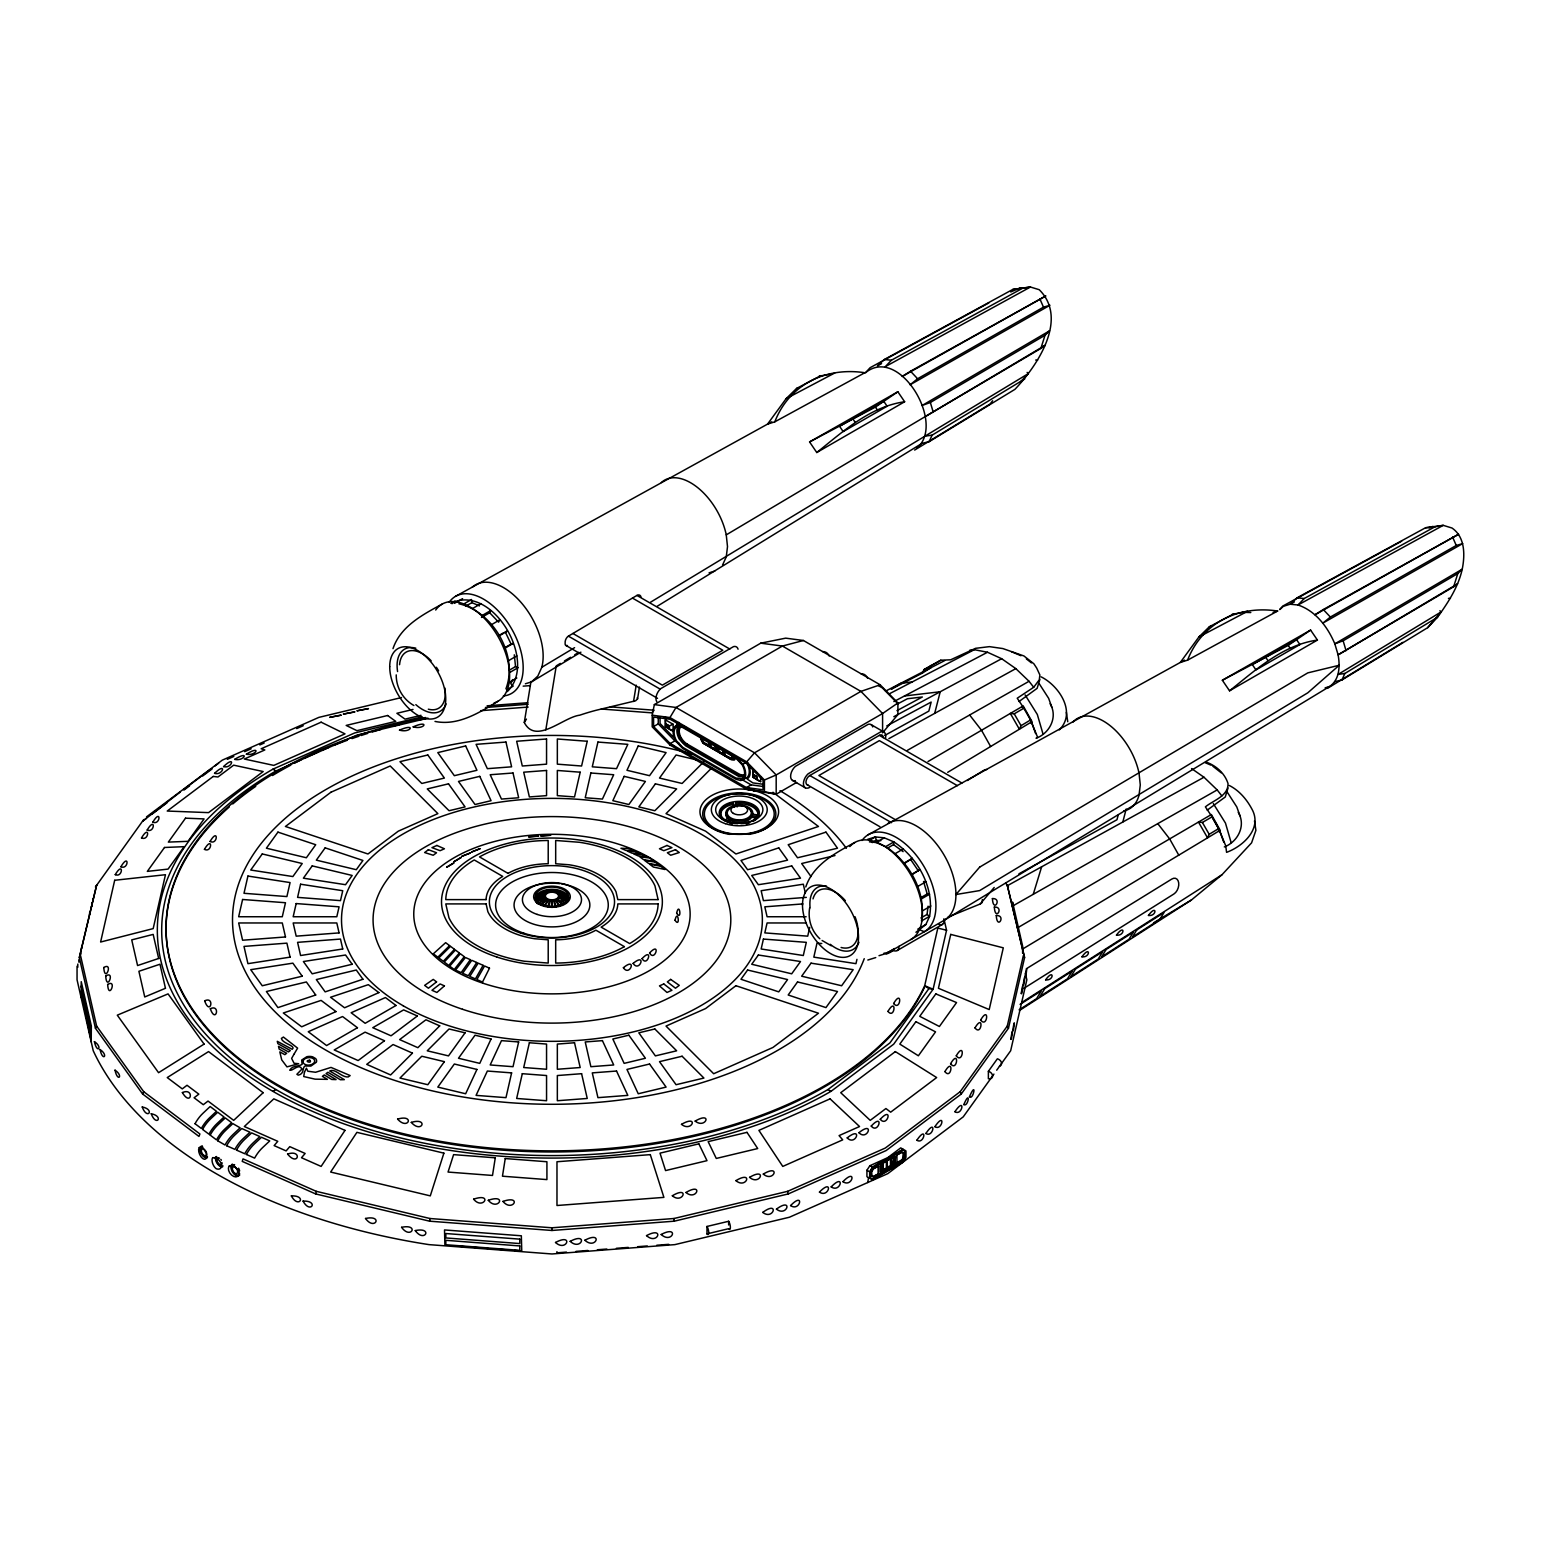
<?xml version="1.0" encoding="UTF-8"?>
<svg xmlns="http://www.w3.org/2000/svg" width="1541" height="1541" viewBox="0 0 1541 1541"><rect width="100%" height="100%" fill="white"/><g stroke="black" fill="none" stroke-linecap="round" stroke-linejoin="round"><path stroke-width="1.5" d="M89.494 914.468L89.783 911.54M91.015 908.612L90.746 907.322M92.903 900.676L92.691 898.827M78.918 962.2L78.764 959.812M80.922 953.186L80.71 954.572M81.461 948.486L81.673 947.099M429.612 1221.185L429.939 1218.507L316.252 1191.328L243.035 1158.89L242.226 1161.394L315.635 1193.928L429.612 1221.185L551.948 1230.469L674.265 1221.185L788.26 1193.928L886.152 1150.549L961.257 1094.033L1008.469 1028.232L1024.572 957.616L1007.275 885.189L1024.572 957.616M505.91 688.827C518.643 655.599 493.139 611.469 458.91 603.783M507.239 691.62C538.657 661.898 492.388 582.614 450.858 603.34M745.536 775.162L742.646 776.394L738.678 775.296L685.649 744.688C679.774 741.375 673.744 729.625 681.738 725.638M745.208 775.258L739.988 774.545L686.959 743.937C681.488 740.508 676.075 731.262 681.411 725.753M809.603 908.265C807.773 919.264 811.471 931.188 819.812 938.739M916.856 448.142C946.328 423.814 899.116 344.741 865.387 372.826L870.106 367.702L988.898 302.884M887.423 848.166L893.53 844.641L893.857 841.906L884.284 837.822L875.365 836.936L867.699 839.306M885.709 846.606C909.575 862.286 926.43 892.104 921.441 921.017L929.589 916.298C934.578 887.404 917.723 857.586 893.857 841.906L885.709 846.606L876.136 842.542L869.451 841.868M920.94 917.974L927.046 914.449L928.067 906.185M657.044 606.384L922.057 443.326L929.146 441.67L1014.922 389.353C1037.594 365.487 1068.606 318.775 1039.231 289.708L1030.447 287.031L1012.784 289.438L884.322 359.515L877.368 365.91L881.568 363.618M867.776 1182.525L868.508 1177.594M639.476 687.093L637.569 698.824L635.643 700.789L596.406 710.208A376.948 283.775 -84.3 0 0 579.724 715.197C563.293 717.104 535.825 745.131 524.287 722.479L530.99 681.507M545.803 729.875L556.262 665.885L560.365 663.42M633.544 701.463L636.202 685.148M77.801 964.05L77.801 967.286M91.728 903.084L91.728 906.32M303.018 1061.73L303.211 1060.747A5.856 3.698 -6.7 0 1 305.927 1058.301L307.314 1057.839A5.798 3.602 -5.2 0 1 312.919 1058.455L312.977 1058.494A5.798 3.679 -4 0 1 314.48 1061.98L313.902 1062.924A5.856 3.795 -5.2 0 1 310.377 1064.889L308.893 1065.101A5.759 3.814 -6.5 0 1 304.791 1064.253L304.752 1064.234A5.759 3.698 -8.3 0 1 303.018 1061.73M796.639 782.423L776.182 794.231L746.692 789.3L669.95 744.996L652.209 726.851L652.209 715.197L654.347 704.603L760.734 643.175L785.679 638.147L803.42 640.497L880.161 684.801L897.902 702.946L897.902 714.6L882.588 732.803L882.588 713.522L860.918 691.389L782.404 646.045L760.734 643.175M79.323 957.616L96.621 885.189L79.323 957.616L95.426 1028.232L142.639 1094.033L198.962 1136.43L199.906 1133.983L143.718 1091.702L96.621 1026.075L80.556 955.632M757.517 814.958L757.979 812.955A18.704 10.806 0 0 0 739.275 802.148L735.789 802.418L737.157 806.925L735.789 803.978L739.275 803.709A18.704 10.806 0 0 1 757.979 814.515L757.517 816.537L757.517 814.958L752.432 814.168L752.721 812.955A13.445 7.763 0 0 0 739.275 805.192L737.157 805.365M809.718 927.374L807.715 936.158L764.818 932.902L767.091 922.963L806.136 922.963M856.95 959.35L855.968 963.664L813.821 957.134L817 943.15L821.777 943.516M943.92 918.744L946.559 930.263L933.114 989.226L893.684 1044.182L830.984 1091.355A394.612 227.818 0 0 1 272.911 1091.355A394.612 227.818 0 0 1 272.911 769.171L354.642 732.977L421.964 716.873M429.939 1218.507L551.948 1227.792L673.956 1218.507L787.644 1191.328L885.266 1148.064L960.178 1091.702L1007.275 1026.075L1023.34 955.632M315.635 1193.928L316.252 1191.328M934.674 713.387L940.222 691.755L904.509 695.973M1118.15 815.208L1116.975 819.735L1018.928 873.824M1122.83 822.008L1126.163 809.025M547.729 907.071L549.521 900.541L548.307 900.252L544.821 906.378M548.442 907.187L550.253 900.657L551.562 900.753L551.562 907.418M1033.24 894.319L1041.658 866.774M925.332 416.532L1040.868 348.439L1045.01 335.283L1049.46 330.872L922.057 405.533L930.359 402.471L1045.01 335.283M879.006 955.69L887.211 953.166L944.325 920.189L1329.633 686.458C1339.822 679.542 1340.092 665.789 1338.108 654.848L1453.645 586.755L1457.786 573.579L1462.236 569.188C1465.029 555.068 1465.241 537.077 1452.007 528.024L1443.224 525.346L1425.56 527.754L1297.098 597.812L1290.144 604.226L1283.364 606.306L1279.897 609.523M524.287 722.479L526.444 719.108M392.994 648.645C400.506 626.282 422.639 614.705 441.997 604.168M489.691 612.74L490.654 610.563L482.506 615.283L481.524 617.44L489.691 612.74L498.61 622.159L499.592 619.983L491.444 624.702M512.614 679.581L510.764 683.665L513.134 686.169L507.008 689.694M574.581 647.663L541.796 667.292L537.848 676.037L531.549 681.873L525.385 683.78M722.556 565.046L726.254 556.898L727.506 546.612L726.254 534.862A52.144 30.107 60 0 0 697.823 487.726A52.144 30.107 60 0 0 661.378 482.526M929.146 441.67L932.093 435.159L1024.746 378.951M805.77 886.961C813.282 864.597 835.415 853.021 854.773 842.484M915.951 932.286L925.91 924.484L929.589 916.298L927.046 914.449M1334.833 681.642L1341.922 679.986L1344.869 673.475L1437.522 617.267C1448.097 602.531 1458.229 587.16 1462.236 569.188L1334.833 643.849L1338.108 654.848L1457.632 583.808L1453.645 586.755M142.639 1094.033L143.718 1091.702M1037.575 737.195L1030.524 719.974L1021.047 725.676L1019.391 729.22L1010.318 713.444L1014.228 713.83L1023.898 708.186L1017.233 698.227L1033.703 687.286L1039.289 679.793L1039.867 674.939L1036.708 668.101L1033.857 663.766L1023.917 655.946L1002.864 648.568L989.438 646.642L975.569 648.318L950.681 659.798L940.819 660.222L924.003 669.642L922.288 673.147L891.295 689.174L900.406 683.453L912.291 681.893M1229.275 785.467C1239.08 790.437 1246.553 799.163 1251.716 808.717C1262.811 828.037 1243.606 846.086 1226.578 852.346L1225.731 845.816L1218.661 828.596L1209.184 834.297L1207.547 837.842L1198.474 822.066L1202.385 822.47L1212.054 816.826L1205.389 806.868C1213.287 800.338 1228.427 796.1 1228.023 783.56C1224.787 773.312 1216.176 765.704 1206.256 762.121M95.426 1028.232L96.621 1026.075M869.875 1165.709L887.635 1157.715L900.715 1147.891L905.915 1150.877L905.915 1157.33L903.122 1162.164L872.437 1179.867L866.928 1176.688L866.928 1170.235L869.875 1165.709L872.437 1166.98L903.122 1149.278M544.166 906.147L547.652 900.04L546.593 899.559L541.661 905.049M869.663 1178.249L869.663 1171.815L872.437 1166.98M870.241 1177.632L870.241 1171.757L872.688 1167.519L902.872 1150.087M871.416 1171.353L872.919 1168.733L878.64 1165.94L878.64 1173.76L873.362 1176.804L871.416 1175.687L871.416 1171.353L871.84 1175.937M871.84 1171.603L873.362 1168.983L878.64 1165.94M881.953 1173.086L880.335 1172.142L880.335 1164.591L881.529 1162.55L891.237 1156.925M880.778 1172.393L881.953 1162.8L893.607 1156.058M881.664 1171.468L882.319 1163.609L893.241 1157.291M881.895 1171.603L883.263 1170.813L882.723 1162.261L882.723 1170.505L892.817 1165.285L893.472 1157.426M881.664 1164.746L881.221 1171.218L882.319 1171.853L893.241 1165.535L893.915 1157.676L892.817 1157.041L891.449 1157.83L891.449 1166.075M881.529 1172.836L893.183 1166.094L894.358 1156.501M893.183 1155.808L894.801 1156.752L894.801 1164.303L893.183 1166.094M902.217 1160.161L903.719 1153.207L901.774 1152.071L896.496 1155.134C888.675 1173.722 913.428 1152.244 896.496 1162.954M872.264 1178.788L902.448 1161.375L904.894 1157.137L904.894 1151.262M869.817 1177.382L872.688 1179.038L902.872 1161.625L905.318 1157.387L905.318 1151.512L902.448 1149.836L872.688 1167.519M1341.922 679.986L1427.698 627.649L1441.066 611.95L1439.91 610.698M652.209 715.197L669.95 717.547L675.998 707.473L782.404 646.045L803.42 640.497M774.776 421.849C789.454 384.21 825.822 366.816 864.848 372.729L774.776 421.849L767.553 424.102L786.122 398.676L796.562 388.448L820.891 375.619M1187.552 660.164C1202.23 622.506 1238.617 605.131 1277.643 611.026L1187.552 660.164L1180.329 662.418L1198.898 636.972L1209.338 626.763L1233.667 613.915M180.201 792.093L142.639 821.18L146.395 818.348M95.426 886.98L143.718 819.562M751.738 815.69L750.91 816.826A13.445 7.763 0 0 1 732.553 819.677L730.858 818.926L727.14 821.064L727.14 822.644L730.858 820.486L732.553 821.237A13.445 7.763 0 0 0 750.91 818.406L751.738 815.69L756.824 816.48L755.475 819.928M756.824 816.48L755.475 818.348A18.704 10.806 0 0 1 740.913 823.703M425.624 717.528A385.886 222.79 0 0 0 289.034 1091.144A385.886 222.79 0 0 0 924.696 985.72L933.114 989.226L928.896 988.59L889.908 1042.93L827.902 1089.583A390.258 225.313 0 0 1 275.993 1089.583L272.911 1091.355M988.378 1071.322A4.527 3.429 35.7 0 1 992.577 1076.023A4.527 3.429 35.7 0 1 988.378 1078.739L988.378 1071.322L997.354 1058.821A4.527 3.429 35.7 0 1 1001.4 1062.52A4.527 3.429 35.7 0 1 999.454 1066.218M993.926 1074.096L963.221 1116.878L887.751 1173.664L789.397 1217.236L674.862 1244.627L551.948 1253.969L429.034 1244.627A474.898 274.182 0 0 1 93.23 1050.75L77.05 979.787L77.05 966.226M996.7 1070.205L1010.665 1050.75L1026.845 979.787L1025.324 973.141M992.635 400.756L990.073 404.05L914.641 450.068M444.906 1245.167L444.521 1229.949L521.34 1235.786L521.744 1251.003L514.54 1250.444M948.197 917.011L980.211 903.989L994.215 887.462M669.95 717.547L746.692 761.851L754.531 752.817L860.918 691.389L880.161 684.801M1059.283 729.914C1076.812 712.424 1059.149 685.861 1041.119 676.846M1279.743 609.427L1282.882 606.018L1401.674 541.18M1020.489 381.879L1028.29 373.635L1027.134 372.402M1427.698 627.649L1437.522 617.267M1022.107 288.514L891.43 360.209L885.266 366.681L1030.447 287.031L1012.784 289.438M1457.786 573.579L1343.136 640.786L1334.833 643.849C1327.822 627.168 1315.783 610.968 1298.042 604.997L1443.224 525.346L1434.883 526.829L1304.206 598.524L1298.042 604.997L1290.144 604.226L1294.344 601.934M1020.007 1010.125L1191.405 900.002L1221.955 874.768L1251.581 842.85L1255.896 830.368L1254.49 820.871M703.929 761.659L682.104 783.464L659.509 778.07L676.075 754.994L696.956 759.983M711.981 767.688L666.02 813.629L705.585 831.158L735.924 853.984L818.464 826.477L772.966 792.247M884.014 953.147L885.825 953.109M894.493 948.524L889.87 951.336M451.995 603.725L454.922 600.99M744.226 775.913L745.439 774.796M904.683 863.287L912.368 858.298L904.22 863.018M912.349 874.498L920.016 869.509L911.867 874.229M1046.397 333.492L1049.46 330.872M917.608 378.739L910.095 384.788L1049.941 305.272L1043.488 307.16L917.608 378.739L910.519 371.227L902.198 376.466L1045.857 295.93L910.519 371.227M1036.958 737.773L1036.072 738.274C1049.768 733.246 1058.089 716.931 1050.114 703.736M1330.384 617.036L1322.871 623.103L1462.717 543.588L1456.264 545.475L1330.384 617.036L1323.295 609.543L1314.974 614.782L1458.634 534.245L1323.295 609.543M1224.324 846.934C1237.924 841.771 1246.226 825.533 1238.251 812.357M816.769 452.515C843.197 431.461 869.779 406.708 904.644 401.758L897.844 391.761L809.584 441.94L816.769 452.515L904.644 401.758M1229.545 690.811C1255.992 669.776 1282.574 645.024 1317.439 640.074L1310.601 630.076L1222.36 680.255L1229.545 690.811L1317.439 640.074M146.491 816.903L222.27 760.156L318.833 717.393L401.508 697.553M184.053 789.204L210.944 768.978M214.777 766.089L218.629 763.2M152.02 814.11L167.044 802.803M183.938 790.09L189.582 785.852M202.719 775.951L212.119 768.901M1040.868 348.439L1044.856 345.492L1042.217 346.802M886.306 953.32C884.014 956.133 898.673 948.062 891.103 950.874M809.584 441.94L875.423 407.094L897.844 391.761M1222.36 680.255L1288.199 645.409L1310.601 630.076M897.902 702.946L882.588 713.522L776.182 774.95L764.432 779.996L764.432 791.65L776.182 794.231L776.182 774.95L754.531 752.817L675.998 707.473L654.347 704.603M1019.063 701.502L1037.112 688.345L1039.867 679.427M1207.219 810.142L1225.268 796.986L1228.023 788.048M980.211 903.989L981.81 902.91L982.388 899.559M1019.102 1009.875L1036.611 998.626L1041.446 990.747L1020.084 1004.385M1021.799 1002.459L1221.955 874.768M1191.405 900.002L1153.554 922.847M922.288 673.147L931.014 667.658L930.552 665.519M1023.551 988.552L1173.915 893.973A8.591 5.49 -70.8 0 0 1178.692 882.839A8.591 5.49 -70.8 0 0 1171.853 879.025L1026.402 968.711M940.819 660.222L924.003 669.642M967.324 780.516L983.697 770.404A8.591 5.49 -70.8 0 1 986.741 769.575M1327.417 688.384L1402.849 642.366M1028.29 373.635L650.418 602.281M1441.066 611.95L1338.108 674.419L1344.869 673.475M531.549 681.873L580.918 652.17M947.696 772.33L1032.027 721.631L1023.205 705.913L927.99 761.562M1023.436 948.543L1220.183 830.252L1211.361 814.534L1017.349 927.952M564.449 660.973L570.594 657.275M574.697 654.809L578.78 652.363M726.254 534.862L1044.856 345.492M567.454 645.506A5.49 2.677 -54.6 0 1 565.142 643.136A5.49 3.506 -67.7 0 1 568.417 636.144L636.934 595.423A5.451 3.487 -67.7 0 1 640.979 596.752M455.52 596.367L771.752 421.81M454.441 603.34L462.589 598.64M463.359 604.226L471.507 599.507L471.854 602.647L479.501 605.902M465.729 606.172L471.854 602.647M472.933 608.29L481.081 603.59M499.111 635.354L503.175 633.004M499.091 635.913L507.239 631.194L505.217 631.829L511.092 644.08L513.134 643.445L504.986 648.145M504.986 647.605L511.092 644.08M508.665 660.588L516.813 655.888M509.435 670.104L515.542 666.579L518.084 667.658L509.936 672.377M508.665 682.702L516.813 678.001M498.032 701.232C479.232 712.712 458.139 726.1 435.005 721.438M653.577 726.562L653.577 717.085L670.219 719.281L746.441 763.296L763.065 780.285L763.065 789.763L746.441 787.567L670.219 743.552L653.577 726.562L658.257 723.865L658.257 716.738M665.847 726.89L669.083 728.758L669.083 726.081L665.847 724.212L665.847 726.89L668.332 725.464M742.82 779.958A13.522 7.801 60 0 0 742.82 764.336L746.46 762.236A13.522 7.801 60 0 1 746.46 777.858L740.836 780.574L736.001 779.264L682.721 748.502L675.902 741.317A13.522 7.801 60 0 1 675.902 725.695L679.542 723.596A13.522 7.801 60 0 0 678.021 725.002M678.888 727.622L680.197 726.87M678.136 729.298L679.446 728.546M677.867 731.416L679.176 730.665M678.136 733.824L679.446 733.073M678.888 736.386L680.197 735.616M670.219 743.552L674.881 740.855L679.003 743.244M680.082 738.89L681.411 738.139M685.649 744.688L686.959 743.937M711.403 742.396L710.863 747.192L715.602 749.292L710.863 747.192M703.794 738.64L703.081 738.351A2.697 1.56 60 0 0 701.675 739.661A2.697 1.56 60 0 0 703.081 742.589L708.899 746.056L709.457 741.279M704.276 743.879L716.584 750.987L717.258 746.114M734.306 756.207A4.084 2.35 60 0 1 733.555 758.981L730.665 759.116L718.376 752.008L723.557 753.876L723.557 749.427M718.799 747.308L718.799 751.777L723.557 753.876M724.944 750.852L724.944 755.321L731.32 758.268A2.697 1.56 60 0 0 732.707 757.228A2.697 1.56 60 0 0 731.782 754.493M738.678 775.296L739.988 774.545M753.376 777.415L756.612 779.284L756.612 776.606L753.376 774.757L753.376 777.415L755.841 775.99M746.441 787.567L751.122 784.87L763.007 786.449M728.951 817.809L725.214 819.966L723.076 818.348A18.704 10.806 0 0 1 729.933 803.593L733.169 802.822L734.537 805.77L732.553 806.232A13.445 7.763 0 0 0 727.641 816.826L728.951 819.369L727.641 818.406A13.445 7.763 0 0 1 726.293 812.512M807.889 784.928A5.451 3.14 -60 0 1 806.097 780.96A5.451 3.14 -60 0 1 809.815 775.508L879.352 735.365L961.911 783.04M1022.203 707.454L1023.089 706.953L1030.524 719.974M1030.775 722.979L1031.661 722.459L1035.629 733.574M868.296 834.683L1184.528 660.126M869.259 840.481L875.365 836.936L876.347 840.25L880.816 840.693M872.264 842.6L876.347 840.25M876.136 842.542L884.284 837.822M895.282 853.598L903.431 848.879M917.743 886.46L925.91 881.76L923.541 881.529L927.22 893.953L929.589 894.185L921.441 898.904M921.113 897.498L927.22 893.953M922.712 910.673L930.86 905.973M917.743 929.184L925.91 924.484M897.209 950.527L942.514 924.369M1217.949 829.617L1218.835 829.097L1212.324 817.5M1218.931 831.601L1219.817 831.081L1223.766 842.195M896.496 1155.134L902.217 1152.321M883.166 1169.735L886.383 1167.885L886.383 1160.662L882.319 1163.609M872.919 1176.553L878.64 1173.76M907.36 750.351L1029.041 681.295L1033.703 687.286M1012.456 906.127L1217.178 789.917L1221.859 795.927M884.765 735.423L928.838 711.114L931.149 702.08L886.749 725.946M888.887 738.64L1015.827 668.621L1029.041 681.295M1007.255 885.767L1203.983 777.242L1217.178 789.917M834.779 372.98L786.122 398.676M1203.02 634.738L1198.898 636.972L1247.555 611.295L1231.952 614.454M896.978 710.632L922.346 696.994L907.437 698.747L896.978 704.256M893.819 716.7L1001.669 658.72L1015.827 668.621M893.876 701.579L987.492 652.248L1001.669 658.72M888.849 694.066L974.297 649.686L987.492 652.248M885.536 691.139L944.71 660.588M887.982 952.357L889.003 951.837M890.062 951.336L887.077 952.608M227.298 759.347L233.808 756.458M244.653 751.661L251.164 748.772M259.851 744.939L264.185 743.012M296.72 728.585L303.23 725.715M272.911 769.171L275.993 770.943L356.819 735.153L427.993 718.125M879.892 1174.146L887.751 1170.678M669.391 725.888L673.109 724.27L673.109 731.108L669.391 729.298L669.391 725.888L665.539 723.654L665.365 719.801L673.109 724.27M809.641 787.432L808.158 788.048A9.053 5.22 -60 0 1 803.42 783.656A9.053 5.22 -60 0 1 808.158 773.794L880.99 731.725A9.053 5.22 -60 0 1 885.516 738.158M1010.703 291.942L1020.103 288.051M1429.123 527.927L1432.88 526.367M796.562 388.448L798.373 387.889M709.072 572.828L714.793 571.075M675.902 725.695L682.721 726.408M679.831 725.175L679.408 725.31A12.097 6.992 60 0 0 679.408 739.295L685.572 745.767L738.736 776.452L744.919 777.107M680.082 726.504L681.661 726.023M1209.338 626.763L1211.149 626.205M1273.078 612.451L1277.643 611.026M744.496 778.455L746.46 777.858M1325.125 687.864L1329.633 686.458M867.833 960.024L875.75 957.577M413.007 709.438L396.904 713.29L405.033 719.146L421.04 715.332M733.169 802.822L733.169 804.383L729.933 805.173A18.704 10.806 0 0 0 721.207 817.308M834.972 855.544L801.667 863.519L811.028 876.559M728.643 1228.697L706.972 1233.879L706.972 1226.463L728.643 1221.281A4.527 1.425 76.6 0 1 730.357 1226.906A4.527 1.425 76.6 0 1 729.086 1229.198M819.196 376.139L831.37 374.039M925.332 436.103L932.093 435.159M969.616 650.302L974.297 649.686M1425.56 527.754L1434.883 526.829M523.17 686.15L530.297 685.61M487.091 705.817L527.773 702.735M485.434 707.492L528.197 704.256M480.599 710.69L528.158 707.069M806.309 897.382L763.411 900.637L761.158 890.717L803.304 884.207L805.307 892.99M802.957 903.912L764.818 906.821L767.091 916.741L806.136 916.741M566.472 1252.101L556.956 1252.833L556.956 1251.658M575.987 1251.388L587.853 1250.483M597.369 1249.751L606.884 1249.038M616.381 1248.306L628.266 1247.401M637.781 1246.688L647.278 1245.956M656.793 1245.244L668.678 1244.338M1035.668 360.074L1037.652 360.074M1448.444 598.37L1450.428 598.39M1244.146 612.355L1250.791 612.548M610.313 706.876L654.077 710.208L651.824 712.847L601.26 709.014M454.518 1245.899L466.518 1246.804M473.723 1247.343L488.131 1248.441M495.335 1249L507.336 1249.905M884.322 359.515L891.43 360.209M1297.098 597.812L1304.206 598.524M664.402 717.393L668.755 717.971M763.797 784.35L752.894 782.905L747.135 779.014A14.871 8.591 60 0 0 747.135 761.851M746.692 789.3L764.432 791.65M751.738 817.25L756.824 818.04M669.95 744.996L673.976 745.671M309.587 1060.169C302.614 1061.056 313.073 1064.118 309.818 1060.227M946.559 930.263L937.833 928.048L924.696 985.72L928.896 988.59M920.016 929.936L924.33 931.727A56.035 32.342 60 0 0 920.42 860.841A56.035 32.342 60 0 0 861.997 840.519M1011.378 651.67L1020.99 655.734M1205.293 762.737L1211.053 765.164M683.491 726.196L685.649 727.121M831.254 945.769L822.104 940.492M727.14 821.064L729.933 822.297A18.704 10.806 0 0 0 737.657 823.703M760.638 777.088L760.638 781.634L756.92 779.842L756.92 776.433L753.048 774.198L752.894 770.346L756.766 772.58M878.312 685.591L882.396 687.941L896.303 702.157M871.07 724.597L883.86 731.994M636.934 595.423L729.818 649.05M632.465 598.081L722.806 650.244L662.36 685.148L572.905 633.486M957.366 785.66L879.352 740.624L818.887 775.508L895.86 819.966M568.417 636.144L660.318 689.212M809.815 775.508L891.488 822.682M565.894 645.429L657.545 698.343M807.079 784.677L880.007 826.785M792.479 780.401L805.288 787.798M706.048 743.783L709.457 745.748M717.258 750.583L703.621 742.28A2.697 1.56 60 0 1 702.465 740.585M719.069 751.623L725.214 755.167M724.944 755.321L730.781 758.577A2.697 1.56 60 0 0 732.187 757.267A2.697 1.56 60 0 0 730.781 754.339M665.365 719.801L665.365 726.639L673.109 731.108M752.894 770.346L752.894 777.165L760.638 781.634M740.816 778.918L751.122 784.87M748.329 787.778L754.531 791.361M827.902 1089.583L830.984 1091.355M903.719 1157.541L903.276 1152.957M900.83 1160.835L903.122 1162.164M866.928 1170.235L869.663 1171.815M1191.578 768.574L1203.983 777.242M893.53 844.641L903.103 851.634M736.001 757.17L742.82 764.336M703.37 743.224L731.416 759.79L734.19 760.098A5.355 3.101 60 0 0 735.173 756.438M413.913 705.508C402.952 699.344 396.095 687.459 396.23 674.881M564.68 903.296L557.842 899.251L562.754 904.74M1212.806 766.185L1221.262 772.831M1026.364 658.893L1031.43 662.88M746.692 761.851L764.432 779.996M673.109 736.829L660.049 723.48L660.049 716.815M658.257 723.865L674.881 740.855M704.064 742.82L702.773 741.221A4.084 2.35 60 0 1 702.311 740.258M702.677 742.492L703.832 743.706M562.234 905.049L557.303 899.559L556.243 900.04L559.73 906.147M1227.291 792.19L1236.807 806.964L1239.946 815.767M1213.287 803.554L1225.48 823.106L1231.143 842.638M1157.792 823.645L1169.658 838.92L1178.769 855.139M1039.135 683.568L1048.65 698.343L1051.79 707.146M1025.131 694.933L1037.324 714.485L1043.007 733.998M969.636 715.005L981.521 730.28L990.632 746.518M1005.695 883.109L1008.469 886.98M1288.199 645.409L1289.913 647.913M910.808 859.743L918.455 870.973M701.02 737.85A5.355 3.101 60 0 0 702.137 741.587L702.908 742.723M1266.143 657.949L1267.935 660.588M875.423 407.094L877.137 409.598M853.367 419.634L855.159 422.273M1202.385 822.47L1209.184 834.297M1014.228 713.83L1021.047 725.676M559.075 906.378L555.588 900.252L554.375 900.541L556.166 907.071M1212.054 816.826L1218.661 828.596M1007.275 1026.075L1008.469 1028.232M733.169 804.383L734.537 807.33M960.178 1091.702L961.257 1094.033M1452.585 537.058L1456.264 545.475M1039.809 298.742L1043.488 307.16M752.894 777.165L753.048 774.198M665.365 726.639L665.539 723.654M1343.136 640.786L1346.063 650.687M930.359 402.471L933.287 412.372M637.242 697.688L637.569 698.824M555.453 907.187L553.643 900.657L552.314 900.753L552.314 907.418M787.644 1191.328L788.26 1193.928M1066.333 712.25L1067.759 721.747M673.956 1218.507L674.265 1221.185M514.289 654.79L515.542 666.579M1012.687 904.143L1012.553 901.986L1022.665 946.347L1022.8 953.012M1022.608 948.851L1022.608 953.263M896.939 1155.384L896.939 1163.205M890.91 1157.522L890.91 1165.767M886.826 1159.891L886.826 1168.136M878.197 1165.689L878.197 1173.51M730.858 818.926L730.858 820.486M728.643 1221.281L728.643 1224.979M722.999 749.735L722.999 754.204M718.376 747.539L718.376 752.008M716.584 746.499L716.584 750.987M715.063 745.151L715.063 749.6M708.899 741.587L708.899 746.056M551.948 1227.792L551.948 1230.469M91.208 1041.889L91.343 1026.036L81.23 981.675L81.095 997.528M864.231 958.695A319.449 184.438 0 0 1 459.892 1096.46A319.449 184.438 0 0 1 254.4 852.751A319.449 184.438 0 0 1 691.601 753.992M779.977 790.706A319.449 184.438 0 0 1 846.375 848.301M924.696 986.818A385.886 222.79 0 0 1 394.169 1132.481A385.886 222.79 0 0 1 229.282 806.964M232.787 803.92A385.886 222.79 0 0 1 255.71 786.372M272.526 775.508A385.886 222.79 0 0 1 290.825 765.126M294.87 763.007A385.886 222.79 0 0 1 301.054 759.886M305.234 757.845A385.886 222.79 0 0 1 318.12 751.931M322.512 750.024A385.886 222.79 0 0 1 329.177 747.231M333.684 745.42A385.886 222.79 0 0 1 347.38 740.239M352.003 738.601A385.886 222.79 0 0 1 358.995 736.213M361.172 735.5A385.886 222.79 0 0 1 367.74 733.381M372.171 732.014A385.886 222.79 0 0 1 381.166 729.375M392.628 726.235A385.886 222.79 0 0 1 399.601 724.463M418.459 720.129A385.886 222.79 0 0 1 425.624 718.645M207.014 1158.042A6.684 3.853 60 0 1 200.561 1152.321A6.684 3.853 60 0 1 202.295 1145.868M222.154 1162.839A3.756 2.177 60 0 1 218.167 1163.185A3.756 2.177 60 0 1 218.167 1157.869M218.803 1157.946A3.756 2.177 60 0 1 219.496 1158.235M220.825 1159.41A3.756 2.177 60 0 1 221.365 1160.219M207.534 1156.964A5.779 3.332 60 0 1 201.409 1152.957A5.779 3.332 60 0 1 202.603 1146.697M222.52 1166.999A6.684 3.853 60 0 1 217.281 1163.571A6.684 3.853 60 0 1 215.605 1156.867M275.993 1089.583A390.258 225.313 0 0 1 275.993 770.943M223.06 1165.921A5.779 3.332 60 0 1 217.666 1163.224A5.779 3.332 60 0 1 216.626 1156.501M239.76 1174.955A6.684 3.853 60 0 1 232.787 1172.528A6.684 3.853 60 0 1 232.325 1164.091M239.626 1173.375A5.779 3.332 60 0 1 232.768 1171.526A5.779 3.332 60 0 1 234.617 1164.688M238.566 1168.194A5.779 3.332 60 0 1 239.626 1170.929M706.972 1226.463A4.527 1.425 76.6 0 1 708.706 1232.588A4.527 1.425 76.6 0 1 706.972 1233.879M729.818 834.394A36.56 21.112 0 0 1 709.322 801.879A36.56 21.112 0 0 1 769.229 801.879A36.56 21.112 0 0 1 748.733 834.394M732.457 794.212A34.942 20.168 0 0 1 772.6 820.062A34.942 20.168 0 0 1 714.042 827.941A34.942 20.168 0 0 1 730.241 794.52M822.605 651.573A18.685 10.787 -60 0 1 829.135 655.965M860.976 673.725A18.685 10.787 -60 0 1 867.506 678.136M702.08 741.606A4.084 2.35 60 0 1 701.617 737.33M795.349 780.671A9.053 5.22 -60 0 1 790.61 776.259A9.053 5.22 -60 0 1 795.349 766.397L868.199 724.328A9.053 5.22 -60 0 1 872.726 726.947M879.352 735.365A5.451 3.14 -60 0 1 883.205 737.6M733.323 755.629A4.084 2.35 60 0 1 732.861 759.386M656.813 701.733A9.053 5.22 -60 0 1 660.704 688.654L733.555 646.604A9.053 5.22 -60 0 1 738.062 649.204M676.152 726.293A14.871 8.591 60 0 1 678.868 722.421M725.079 821.141A20.072 11.596 0 0 1 725.079 804.749A20.072 11.596 0 0 1 753.472 804.749A20.072 11.596 0 0 1 753.472 821.141M749.311 822.99A20.072 11.596 0 0 1 746.133 823.838M732.418 823.838A20.072 11.596 0 0 1 729.24 822.99M745.305 806.925A12.078 6.973 0 0 1 746.21 818.656A12.078 6.973 0 0 1 727.391 814.168A12.078 6.973 0 0 1 742.396 806.213M750.91 810.643A13.445 7.763 0 0 1 752.721 814.515M888.29 823.144A56.035 32.342 60 0 1 944.325 855.486A56.035 32.342 60 0 1 944.325 920.189A9.188 5.297 60 0 1 939.085 924.561M1072.748 722.286A52.144 30.107 60 0 1 1109.404 725.098A52.144 30.107 60 0 1 1139.03 773.177L1140.282 784.928L1139.03 795.214A52.144 30.107 60 0 1 1123.89 810.874M899 946.347A9.188 5.297 60 0 1 892.778 950.277M849.842 846.587A56.035 32.342 60 0 1 907.919 870.164A56.035 32.342 60 0 1 910.808 939.548M858.953 942.225A35.79 20.669 60 0 1 830.233 944.306M810.084 907.842A35.79 20.669 60 0 1 826.515 886.056M855.024 916.741A32.419 18.704 60 0 1 841.097 947.484M813.032 898.885A32.419 18.704 60 0 1 845.316 900.637M446.177 703.91A35.79 20.669 60 0 1 415.839 704.642M397.578 671.568A35.79 20.669 60 0 1 415.839 648.183M435.698 610.024A56.035 32.342 60 0 1 496.125 633.39A56.035 32.342 60 0 1 494.122 702.927M472.105 587.352A56.035 32.342 60 0 1 521.051 602.435A56.035 32.342 60 0 1 541.796 667.292M444.867 687.999A32.419 18.704 60 0 1 428.321 709.187M399.562 664.71A32.419 18.704 60 0 1 431.172 660.8M436.353 667.253A32.419 18.704 60 0 1 438.607 670.836M449.221 602.204A56.035 32.342 60 0 1 511.554 628.709A56.035 32.342 60 0 1 503.348 695.954M538.695 903.353A15.314 8.841 0 0 1 551.948 890.101A15.314 8.841 0 0 1 565.2 903.353M537.52 903.739A16.662 9.612 0 0 1 535.863 901.427M535.286 898.942A16.662 9.612 0 0 1 551.948 889.311A16.662 9.612 0 0 1 568.61 898.942M561.752 883.898A37.889 21.863 0 0 1 579.185 920.227A37.889 21.863 0 0 1 515.715 911.424A37.889 21.863 0 0 1 559.826 883.648M1010.838 1038.769C1011.32 1043.392 1014.171 1019.757 1010.838 1038.769M1012.764 1030.293C1013.4 1034.704 1015.904 1011.397 1012.764 1030.293M1021.259 993.232C1021.914 997.586 1024.36 974.451 1021.259 993.232M1023.185 984.757C1023.84 989.11 1026.287 965.937 1023.185 984.757M1025.131 976.281C1025.709 980.789 1028.309 957.404 1025.131 976.281M675.035 920.227C680.621 928.857 677.847 907.745 675.035 920.227M676.634 913.197C682.22 921.826 679.446 900.715 676.634 913.197M1045.626 979.845C1054.275 981.078 1054.217 967.844 1045.626 979.845M1081.936 956.807C1090.585 958.02 1090.508 944.787 1081.936 956.807M1116.474 935.117C1125.123 936.331 1125.065 923.098 1116.474 935.117M1148.45 915.45C1157.098 916.683 1157.041 903.45 1148.45 915.45M963.818 1104.57C968.48 1107.44 970.83 1088.158 963.818 1104.57M969.482 1096.672C973.219 1100.948 977.264 1079.047 969.482 1096.672M94.406 1041.639C97.102 1054.449 103.112 1047.283 94.406 1041.639M100.088 1049.556C102.592 1062.115 108.891 1055.431 100.088 1049.556M115.036 1070.167C117.54 1082.726 123.819 1076.042 115.036 1070.167M623.392 967.709C629.807 977.456 637.319 956.133 623.392 967.709M633.139 963.395C639.534 973.141 647.066 951.818 633.139 963.395M681.488 1124.352C692.082 1132.808 699.248 1113.989 681.488 1124.352M695.164 1121.097C705.778 1129.534 712.963 1110.695 695.164 1121.097M642.096 958.598C647.49 968.133 653.673 946.193 642.096 958.598M649.57 952.974C654.964 962.509 661.147 940.569 649.57 952.974M672.338 1195.758C682.721 1204.735 690.214 1185.068 672.338 1195.758M685.995 1192.484C696.416 1201.479 703.929 1181.774 685.995 1192.484M735.924 1180.618C746.306 1189.594 753.799 1169.927 735.924 1180.618M749.581 1177.343C760.021 1186.339 767.514 1166.633 749.581 1177.343M763.296 1174.069C773.717 1183.064 781.21 1163.359 763.296 1174.069M887.963 1011.397C894.936 1019.969 896.997 995.948 887.963 1011.397M893.626 1003.518C900.618 1012.071 902.679 988.012 893.626 1003.518M944.922 1071.592C951.664 1080.626 954.033 1056.067 944.922 1071.592M950.585 1063.695C957.346 1072.748 959.696 1048.13 950.585 1063.695M956.268 1055.797C963.009 1064.831 965.379 1040.233 956.268 1055.797M974.991 1027.886C981.733 1036.939 984.102 1012.379 974.991 1027.886M980.654 1020.007C987.396 1029.041 989.765 1004.443 980.654 1020.007M916.876 1140.224C924.388 1145.117 927.759 1124.082 916.876 1140.224M925.891 1133.463C933.422 1138.337 936.793 1117.264 925.891 1133.463M934.905 1126.664C942.437 1131.537 945.827 1110.483 934.905 1126.664M954.919 1111.697C962.432 1116.57 965.802 1095.555 954.919 1111.697M204.433 849.341C212.292 853.425 212.928 834.76 204.433 849.341M210.096 841.444C217.974 845.527 218.61 826.824 210.096 841.444M847.203 1137.894C855.756 1146.774 863.191 1125.084 847.203 1137.894M858.934 1132.693C867.525 1141.592 874.961 1119.845 858.934 1132.693M142.234 1106.977C147.166 1120.538 155.352 1109.597 142.234 1106.977M151.249 1113.758C156.161 1127.299 164.348 1116.358 151.249 1113.758M871.243 1126.066C878.428 1134.831 884.438 1111.832 871.243 1126.066M880.238 1119.286C887.462 1128.07 893.472 1105.013 880.238 1119.286M115.248 874.652C123.068 878.062 123.704 860.244 115.248 874.652M120.911 866.774C128.751 870.164 129.367 852.308 120.911 866.774M141.502 837.957C149.323 841.367 149.959 823.549 141.502 837.957M147.166 830.079C155.005 833.469 155.641 815.613 147.166 830.079M152.848 822.162C160.669 825.571 161.304 807.715 152.848 822.162M790.591 1205.563C800.087 1212.208 804.903 1190.885 790.591 1205.563M819.446 1192.079C828.942 1198.705 833.758 1177.401 819.446 1192.079M831.177 1186.878C840.712 1193.505 845.527 1172.162 831.177 1186.878M842.927 1181.658C852.462 1188.304 857.297 1166.961 842.927 1181.658M291.345 1195.893C298.588 1209.492 307.584 1195.315 291.345 1195.893M303.076 1201.094C310.357 1214.713 319.372 1200.516 303.076 1201.094M495.277 1157.811L492.504 1175.456L448.046 1172.065L453.593 1154.633L495.277 1157.811M505.236 1158.562L502.462 1176.207L546.92 1179.597L546.92 1161.741L505.236 1158.562M399.504 730.126C410.927 733.439 416.378 722.671 399.504 730.126M413.181 726.851C424.623 730.164 430.093 719.397 413.181 726.851M762.756 1212.401C773.466 1220.799 779.669 1199.88 762.756 1212.401M776.433 1209.126C787.162 1217.544 793.384 1196.587 776.433 1209.126M304.463 1072.151L303.712 1076.543L315.115 1079.162L327.405 1079.355L322.396 1076.35L324.246 1074.963L331.739 1079.451L336.073 1079.605L326.076 1073.615L327.906 1072.286L340.388 1079.74L344.336 1079.644L329.735 1070.976C335.264 1068.106 341.505 1077.564 348.17 1076.947L350.173 1075.579L331.026 1067.412L315.597 1072.266L307.815 1071.226L306.428 1068.202L304.463 1072.151M365.525 1218.469C374.733 1231.375 383.709 1214.655 365.525 1218.469M401.585 1227.31C410.811 1240.235 419.788 1223.515 401.585 1227.31M415.261 1230.585C424.507 1243.51 433.503 1226.771 415.261 1230.585M555.511 1242.47C566.568 1252.621 574.003 1232.607 555.511 1242.47M570.17 1241.353C581.265 1251.504 588.72 1231.471 570.17 1241.353M584.867 1240.235C595.962 1250.387 603.417 1230.354 584.867 1240.235M646.527 1235.612C657.583 1245.744 665.019 1225.731 646.527 1235.612M661.185 1234.495C672.281 1244.646 679.735 1224.594 661.185 1234.495M301.863 1069.165L296.874 1074.289L298.28 1075.156C304.559 1073.961 302.055 1067.72 305.022 1065.987L310.897 1066.083L316.367 1062.211A7.744 4.912 -4 0 0 315.578 1058.532L312.688 1056.856A7.744 4.796 -5.2 0 0 306.813 1056.721L301.67 1060.054L302.113 1064.311C298.704 1066.854 292.501 1065.062 289.747 1070.225C292.559 1071.38 299.397 1062.635 301.863 1069.165M214.565 773.351C223.079 775.932 227.086 761.158 214.565 773.351M223.58 766.59C232.094 769.152 236.12 754.358 223.58 766.59M329.793 717.335L341.023 715.178L329.793 717.335M343.45 714.061L354.719 711.903L343.45 714.061M357.146 710.786L368.415 708.629L357.146 710.786M182.377 1092.569C191.219 1107.536 194.609 1087.176 182.377 1092.569M114.689 880.277L100.608 942.033L153.175 928.607L165.465 874.71L114.689 880.277M242.592 899.482L238.662 916.741L282.292 916.741L285.49 902.737L242.592 899.482M247.928 876.058L243.998 893.298L286.896 896.573L290.074 882.569L247.928 876.058M296.18 903.565L293.175 916.741L336.805 916.741L339.078 906.821L296.18 903.565M300.591 884.207L297.586 897.382L340.484 900.637L342.738 890.717L300.591 884.207M537.443 896.785L537.038 898.596L544.166 895.186L537.443 896.785M511.612 1072.883L505.968 1097.654L476.073 1095.381L487.361 1071.034L511.612 1072.883M518.662 1041.947L513.018 1066.699L490.192 1064.966L501.48 1040.637L518.662 1041.947M580.187 772.195L574.523 796.947L557.341 795.638L557.341 770.461L580.187 772.195M587.237 741.26L581.593 766.012L557.341 764.163L557.341 738.987L587.237 741.26M559.903 896.38L566.452 900.83L566.857 899.019L559.903 896.38M522.303 1073.692L516.659 1098.463L546.554 1100.736L546.554 1075.541L522.303 1073.692M529.372 1042.756L523.709 1067.528L546.554 1069.261L546.554 1044.066L529.372 1042.756M590.877 773.004L585.233 797.756L602.415 799.066L613.703 774.738L590.877 773.004M597.927 742.069L592.283 766.821L616.535 768.67L627.823 744.342L597.927 742.069M763.411 939.066L761.158 948.986L803.304 955.516L806.309 942.341L763.411 939.066M950.72 934.405L938.43 988.282L989.206 1009.567L1003.287 947.831L950.72 934.405M234.656 759.386C244.422 761.62 250.085 749.754 234.656 759.386M246.387 754.185C256.191 756.419 261.854 744.515 246.387 754.185M287.589 1154.055C298.164 1167.288 302.691 1149.047 287.589 1154.055M446.62 867.256L453.767 863.018L446.62 867.256M454.094 861.631L461.241 857.393L454.094 861.631M204.645 1000.841C210.231 1016.655 215.22 995.717 204.645 1000.841M210.308 1008.758C215.894 1024.515 220.864 1003.634 210.308 1008.758M103.786 967.517C104.769 984.006 113.629 961.468 103.786 967.517M105.713 975.992C106.695 992.5 115.575 969.944 105.713 975.992M107.658 984.487C108.641 1000.937 117.482 978.439 107.658 984.487M397.617 1119.113C408.172 1131.036 415.203 1113.873 397.617 1119.113M411.293 1122.387C421.868 1134.33 428.918 1117.129 411.293 1122.387M443.885 1153.15L430.286 1195.874L330.641 1172.046L356.915 1132.346L443.885 1153.15M473.626 1199.187C483.046 1210.687 493.351 1192.349 473.626 1199.187M488.285 1200.285C497.743 1211.823 508.068 1193.466 488.285 1200.285M502.982 1201.402C512.44 1212.94 522.765 1194.583 502.982 1201.402M461.934 856.276L470.352 852.982L461.934 856.276M471.681 851.961L480.099 848.667L471.681 851.961M992.404 898.576C993.213 913.755 1002.632 897.998 992.404 898.576M994.33 907.052C995.139 922.25 1004.559 906.474 994.33 907.052M996.276 915.547C997.085 930.687 1006.485 914.949 996.276 915.547M476.94 1069.435L465.652 1093.763L437.798 1087.098L454.345 1064.022L476.94 1069.435M491.059 1039.019L479.752 1063.367L458.486 1058.262L475.033 1035.205L491.059 1039.019M624.144 776.356L612.836 800.684L628.863 804.518L645.409 781.441L624.144 776.356M638.244 745.94L626.956 770.288L649.551 775.682L666.097 752.605L638.244 745.94M489.499 968.172L482.506 982.06L476.862 979.556L484.567 965.976L489.499 968.172M195.033 1123.716L201.351 1128.474A25.754 14.871 -60 0 1 209.383 1117.957L216.472 1111.292L210.154 1106.534L203.046 1113.199A25.754 14.871 -60 0 0 195.033 1123.716M202.603 1129.418L208.921 1134.176A25.754 14.871 -60 0 1 216.954 1123.639L224.042 1116.994L217.724 1112.236L210.616 1118.882A25.754 14.871 -60 0 0 202.603 1129.418M210.173 1135.12L216.491 1139.878A25.754 14.871 -60 0 1 224.524 1129.341L231.612 1122.676L225.275 1117.918L218.186 1124.583A25.754 14.871 -60 0 0 210.173 1135.12M217.743 1140.802L225.025 1145.002A25.754 14.871 -60 0 1 233.038 1134.484L240.126 1127.819L232.845 1123.62L225.757 1130.285A25.754 14.871 -60 0 0 217.743 1140.802M226.643 1145.733L234.887 1149.374A25.754 14.871 -60 0 1 242.9 1138.857L249.989 1132.192L241.764 1128.551L234.656 1135.197A25.754 14.871 -60 0 0 226.643 1145.733M236.505 1150.106L244.749 1153.747A25.754 14.871 -60 0 1 252.763 1143.229L259.851 1136.565L251.626 1132.905L244.518 1139.57A25.754 14.871 -60 0 0 236.505 1150.106M246.367 1154.459L254.612 1158.119A25.754 14.871 -60 0 1 262.625 1147.583L269.733 1140.937L261.488 1137.277L254.4 1143.942A25.754 14.871 -60 0 0 246.367 1154.459M483.104 965.34L475.399 978.92L469.755 976.416L478.172 963.144L483.104 965.34M293.984 1054.256L291.615 1058.417L294.081 1063.29L298.665 1063.714L286.973 1066.873L281.714 1059.861L279.826 1051.906L284.835 1054.66L286.665 1053.274L279.171 1049.113L278.497 1046.358L288.494 1051.925L290.324 1050.577L277.842 1043.623L277.284 1041.331L292.174 1049.286C296.642 1045.877 282.215 1043.546 281.406 1038.403L283.409 1037.054L297.606 1048.13L293.984 1054.256M1072.093 971.196L1067.489 978.805L1040.021 996.43L1044.856 988.571L1072.093 971.196M1075.483 969.039L1070.899 976.609L1098.232 959.041L1102.701 951.664L1075.483 969.039M1106.111 949.487L1101.661 956.845L1128.994 939.278L1133.328 932.132L1106.111 949.487M1136.719 929.955L1132.423 937.082L1159.757 919.515L1163.937 912.599L1136.719 929.955M476.728 962.509L468.291 975.761L462.627 973.257L471.777 960.313L476.728 962.509M344.991 1130.381L321.125 1166.421L301.497 1157.734L305.137 1153.458L289.766 1146.639L286.125 1150.915L274.125 1145.599L277.765 1141.322L244.326 1126.529L273.816 1098.849L344.991 1130.381M470.332 959.677L461.183 972.602L455.52 970.098L465.401 957.5L470.332 959.677M164.502 847.473L147.339 871.378L168.065 869.105L184.149 846.683L164.502 847.473M185.517 818.175L168.354 842.099L188.002 841.328L204.086 818.907L185.517 818.175M262.259 853.945L250.721 870.029L292.867 876.559L302.229 863.519L262.259 853.945M277.939 832.121L266.4 848.205L306.37 857.759L315.712 844.718L277.939 832.121M312.207 865.888L303.384 878.177L345.531 884.707L352.176 875.461L312.207 865.888M325.151 847.858L316.329 860.148L356.298 869.702L362.925 860.456L325.151 847.858M538.849 894.685L537.636 896.361L544.878 894.069L538.849 894.685M559.537 897.555L565.046 902.93L566.26 901.235L559.537 897.555M444.386 1061.653L427.82 1084.71L399.967 1078.064L421.791 1056.24L444.386 1061.653M465.074 1032.817L448.508 1055.893L427.242 1050.808L449.047 1028.983L465.074 1032.817M655.387 783.83L638.822 806.906L654.848 810.72L676.653 788.915L655.387 783.83M747.597 970.021L740.971 979.267L778.744 991.865L787.567 979.575L747.597 970.021M758.365 955.015L751.719 964.261L791.689 973.816L800.511 961.526L758.365 955.015M797.525 981.964L788.183 995.004L825.957 1007.602L837.495 991.518L797.525 981.964M811.028 963.164L801.667 976.204L841.636 985.758L853.175 969.674L811.028 963.164M915.893 1021.683L899.809 1044.105L918.378 1055.778L935.541 1031.854L915.893 1021.683M935.83 993.887L919.746 1016.328L939.394 1026.499L956.556 1002.575L935.83 993.887M464.265 956.691L454.229 969.539L449.722 966.13L460.335 953.725L464.265 956.691M459.372 953.012L448.758 965.417L444.251 962.027L455.423 950.046L459.372 953.012M979.671 867.121L955.921 894.531L979.671 890.582L1307.789 692.814L1339.225 665.269L1307.789 672.878L979.671 867.121M546.053 899.251L541.141 904.74L539.215 903.296L546.053 899.251M454.479 949.333L443.307 961.314L438.78 957.905L450.531 946.347L454.479 949.333M412.449 1053.119L390.624 1074.944L366.719 1064.349L393.051 1044.528L412.449 1053.119M439.705 1025.863L417.881 1047.687L399.62 1039.597L425.952 1019.776L439.705 1025.863M449.587 945.635L437.837 957.192L433.329 953.802L445.638 942.668L449.587 945.635M199.367 1147.467L199.136 1147.698A6.684 3.332 66.1 0 0 202.68 1158.524A6.684 3.332 66.1 0 0 206.224 1153.053L202.796 1147.583L199.367 1147.467M212.831 1157.599L212.6 1157.83A6.684 3.313 66.1 0 0 212.6 1163.301A6.684 3.313 66.1 0 0 216.145 1168.656A6.684 4.334 53 0 0 220.768 1168.02A6.684 4.334 53 0 0 220.787 1162.55L217.628 1158.524L212.831 1157.599M263.164 1092.704L233.673 1120.365L208.035 1101.064L203.296 1104.704L194.089 1097.77L198.828 1094.149L187.02 1085.269L182.281 1088.89L167.237 1077.564L208.555 1051.598L263.164 1092.704M229.359 1165.959L229.07 1166.229A6.684 4.334 53 0 0 233.693 1176.438A6.684 4.334 53 0 0 238.316 1170.332L233.808 1165.478L229.359 1165.959M444.424 985.874L436.893 992.462L431.962 990.285L440.11 983.948L444.424 985.874M436.546 981.887L428.417 988.224L424.642 985.373L433.233 979.402L436.546 981.887M544.878 898.268L538.849 902.93L537.636 901.235L544.878 898.268M213.236 776.433L167.237 811.048L208.555 812.627L263.164 771.54L233.673 765.164L217.974 776.991L213.236 776.433M330.91 792.247L285.432 826.477L367.972 853.984L398.31 831.158L437.875 813.629L390.22 765.973L330.91 792.247M428.417 849.688L424.642 852.539L433.233 855.255L436.546 852.751L428.417 849.688M541.141 892.875L539.215 894.319L546.053 893.067L541.141 892.875M384.479 1040.734L358.148 1060.555L334.224 1049.96L365.082 1032.143L384.479 1040.734M417.38 1015.981L391.048 1035.802L372.787 1027.693L403.626 1009.894L417.38 1015.981M670.662 979.402L667.349 981.887L675.478 988.224L679.254 985.373L670.662 979.402M735.924 985.72L705.585 1008.565L666.02 1026.075L713.676 1073.73L772.966 1047.456L818.464 1013.227L735.924 985.72M895.34 1051.598L840.731 1092.704L870.222 1120.365L885.921 1108.538L890.659 1112.178L936.658 1077.564L895.34 1051.598M555.453 890.428L552.314 891.584L552.314 890.197L555.453 890.428M556.166 890.544L554.375 891.796L559.075 891.237L556.166 890.544M204.086 1044.105L158.569 1072.69L117.289 1015.172L168.065 993.887L204.086 1044.105M887.115 406.227L843.177 431.596L839.595 426.318L883.725 401.238L887.115 406.227M357.454 1027.731L326.596 1045.549L308.258 1031.738L342.564 1016.54L357.454 1027.731M395.998 1005.483L365.159 1023.301L351.136 1012.745L385.443 997.547L395.998 1005.483M1299.911 644.543L1255.954 669.911L1252.371 664.633L1296.482 639.554L1299.911 644.543M890.467 1158.293L887.269 1160.161L887.269 1167.365L890.467 1165.516L890.467 1158.293M544.166 897.151L537.443 900.83L537.038 899.019L544.166 897.151M321.125 722.19L261.18 748.753L264.821 749.947L244.326 759.02L273.816 765.395L344.991 733.863L321.125 722.19M436.893 845.45L431.962 847.646L440.11 850.69L444.424 848.783L436.893 845.45M544.166 891.449L541.661 892.566L547.652 892.297L544.166 891.449M335.996 1011.589L301.689 1026.807L283.332 1012.996L321.106 1000.398L335.996 1011.589M378.874 992.597L344.568 1007.795L330.544 997.258L368.338 984.66L378.874 992.597M663.786 983.948L659.471 985.874L667.003 992.462L671.934 990.285L663.786 983.948M830.079 1098.849L758.904 1130.381L782.77 1166.421L842.715 1139.858L839.075 1135.601L859.551 1126.529L830.079 1098.849M667.003 845.45L659.471 848.783L663.786 850.69L671.934 847.646L667.003 845.45M165.465 988.282L144.738 996.969L138.902 971.292L159.975 964.223L165.465 988.282M675.478 849.688L667.349 852.751L670.662 855.255L679.254 852.539L675.478 849.688M158.665 958.463L137.573 965.552L131.736 939.875L153.175 934.405L158.665 958.463M315.712 995.004L277.939 1007.602L266.4 991.518L306.37 981.964L315.712 995.004M362.925 979.267L325.151 991.865L316.329 979.575L356.298 970.021L362.925 979.267M778.744 847.858L740.971 860.456L747.597 869.702L787.567 860.148L778.744 847.858M825.957 832.121L788.183 844.718L797.525 857.759L837.495 848.205L825.957 832.121M528.717 836.821L538.425 836.147L528.717 836.821M540.891 835.896L550.58 835.261L540.891 835.896M678.367 726.37L676.595 726.928A12.097 6.992 60 0 0 676.595 740.913L682.779 747.385L735.943 778.07L742.126 778.725A12.097 6.992 60 0 0 742.126 764.76L735.943 758.268L682.779 727.583L678.367 726.37M559.749 891.488L556.32 892.316L562.157 892.547L559.749 891.488M387.619 715.506L346.186 725.426L356.915 730.665L395.748 721.381L387.619 715.506M427.82 754.994L399.967 761.659L421.791 783.464L444.386 778.07L427.82 754.994M465.652 745.94L437.798 752.605L454.345 775.682L476.94 770.288L465.652 745.94M448.508 783.83L427.242 788.915L449.047 810.72L465.074 806.906L448.508 783.83M479.752 776.356L458.486 781.441L475.033 804.518L491.059 800.684L479.752 776.356M547.729 890.544L544.821 891.237L549.521 891.796L547.729 890.544M302.229 976.204L262.259 985.758L250.721 969.674L292.867 963.164L302.229 976.204M352.176 964.261L312.207 973.816L303.384 961.526L345.531 955.015L352.176 964.261M791.689 865.888L751.719 875.461L758.365 884.707L800.511 878.177L791.689 865.888M628.863 1035.205L612.836 1039.019L624.144 1063.367L645.409 1058.262L628.863 1035.205M654.848 1028.983L638.822 1032.817L655.387 1055.893L676.653 1050.808L654.848 1028.983M649.551 1064.022L626.956 1069.435L638.244 1093.763L666.097 1087.098L649.551 1064.022M682.104 1056.24L659.509 1061.653L676.075 1084.71L703.929 1078.064L682.104 1056.24M698.863 1143.846L660.01 1153.15L665.558 1170.582L706.992 1160.662L698.863 1143.846M746.98 1132.346L708.147 1141.631L716.276 1158.447L757.71 1148.546L746.98 1132.346M290.074 957.134L247.928 963.664L243.998 946.405L286.896 943.15L290.074 957.134M342.738 948.986L300.591 955.516L297.586 942.341L340.484 939.066L342.738 948.986M505.968 742.069L476.073 744.342L487.361 768.67L511.612 766.821L505.968 742.069M546.554 738.987L516.659 741.26L522.303 766.012L546.554 764.163L546.554 738.987M513.018 773.004L490.192 774.738L501.48 799.066L518.662 797.756L513.018 773.004M546.554 770.461L523.709 772.195L529.372 796.947L546.554 795.638L546.554 770.461M551.562 890.197L548.442 890.428L550.253 891.68L551.562 890.197M285.49 936.967L242.592 940.222L238.662 922.963L282.292 922.963L285.49 936.967M339.078 932.902L296.18 936.158L293.175 922.963L336.805 922.963L339.078 932.902M574.523 1042.756L557.341 1044.066L557.341 1069.261L580.187 1067.528L574.523 1042.756M602.415 1040.637L585.233 1041.947L590.877 1066.699L613.703 1064.966L602.415 1040.637M581.593 1073.692L557.341 1075.541L557.341 1100.736L587.237 1098.463L581.593 1073.692M616.535 1071.034L592.283 1072.883L597.927 1097.654L627.823 1095.381L616.535 1071.034M650.302 1154.633L556.975 1161.741L556.975 1205.505L663.901 1197.376L650.302 1154.633M562.754 892.875L557.842 893.067L564.68 894.319L562.754 892.875M486.089 899.617L445.792 899.617A99.452 57.422 0 0 1 474.243 859.955L502.732 876.405A59.155 34.152 0 0 0 486.089 899.617M658.103 899.617L617.806 899.617L616.034 891.854A66.34 38.313 0 0 0 569.111 864.771L555.685 863.75L555.685 840.481L579.551 842.291A106.656 61.582 0 0 1 654.964 885.825L658.103 899.617M486.089 903.912L445.792 903.912L448.932 917.704A106.656 61.582 0 0 0 524.345 961.237L548.211 963.067L548.211 939.798L534.766 938.758A66.34 38.313 0 0 1 487.861 911.675L486.089 903.912M658.103 903.912L617.806 903.912A59.155 34.152 0 0 1 601.144 927.123L629.653 943.574A99.452 57.422 0 0 0 658.103 903.912M628.535 848.513L620.946 848.263L625.685 850.362L633.987 850.921L628.535 848.513M635.643 851.653L627.341 851.094L632.08 853.194L641.095 854.08L635.643 851.653M519.779 1239.137L445.831 1233.532L445.831 1237.943L519.779 1243.568L519.779 1239.137M519.779 1245.937L445.831 1240.312L445.831 1244.723L519.779 1250.348L519.779 1245.937M642.751 854.793L633.736 853.926L638.475 856.025L648.202 857.22L642.751 854.793M565.027 894.705L559.094 894.088L566.183 896.323L565.027 894.705M649.666 858.01L639.746 856.777L643.579 859.666L654.058 861.303L649.666 858.01M655.118 862.112L644.639 860.475L648.472 863.345L659.509 865.406L655.118 862.112M660.588 866.215L649.551 864.154L653.384 867.044L664.98 869.509L660.588 866.215M566.452 896.785L559.73 895.186L566.857 898.596L566.452 896.785M508.01 873.362L479.521 856.912A99.452 57.422 0 0 1 548.211 840.481L548.211 863.75A59.155 34.152 0 0 0 508.01 873.362M624.375 946.636L595.885 930.167A59.155 34.152 0 0 1 555.685 939.798L555.685 963.067A99.452 57.422 0 0 0 624.375 946.636M91.015 1028.675L81.288 985.99L91.015 1033.106L91.015 1028.675M91.015 1035.456L81.288 992.77L91.015 1039.886L91.015 1035.456M201.332 1150.819A3.756 2.177 60 0 0 205.319 1155.769A3.756 2.177 60 0 0 205.319 1150.453A3.756 2.177 60 0 0 201.332 1150.819M711.48 827.748A39.315 22.691 0 0 0 777.261 817.578A39.315 22.691 0 0 0 729.105 789.782A39.315 22.691 0 0 0 711.48 827.748M725.31 823.645A27.95 16.142 0 0 0 767.225 809.68A27.95 16.142 0 0 0 725.31 795.695A27.95 16.142 0 0 0 725.31 823.645M722.575 819.311A23.616 13.638 0 0 0 762.082 813.205A23.616 13.638 0 0 0 733.169 796.504A23.616 13.638 0 0 0 722.575 819.311M232.344 1168.714A3.756 2.177 60 0 0 236.332 1173.683A3.756 2.177 60 0 0 236.332 1168.367A3.756 2.177 60 0 0 232.344 1168.714M403.164 1005.753A210.404 121.469 0 0 0 755.186 951.298A210.404 121.469 0 0 0 497.493 802.514A210.404 121.469 0 0 0 403.164 1005.753M733.381 813.417A8.321 4.816 0 0 0 747.327 811.259A8.321 4.816 0 0 0 737.118 805.365A8.321 4.816 0 0 0 733.381 813.417M802.495 905.029A39.623 22.884 60 0 0 844.507 957.308A39.623 22.884 60 0 0 844.507 901.273A39.623 22.884 60 0 0 802.495 905.029M389.719 666.714A39.623 22.884 60 0 0 431.73 718.992A39.623 22.884 60 0 0 431.73 662.957A39.623 22.884 60 0 0 389.719 666.714M462.531 1009.278A178.852 103.247 0 0 0 730.8 919.861A178.852 103.247 0 0 0 462.531 830.426A178.852 103.247 0 0 0 462.531 1009.278M482.853 983.177A138.189 79.785 0 0 0 690.137 914.083A138.189 79.785 0 0 0 482.853 844.988A138.189 79.785 0 0 0 482.853 983.177M539.003 904.201A18.319 10.575 0 0 0 569.65 899.462A18.319 10.575 0 0 0 547.209 886.518A18.319 10.575 0 0 0 539.003 904.201M537.173 914.41A29.549 17.067 0 0 0 581.496 899.636A29.549 17.067 0 0 0 537.173 884.861A29.549 17.067 0 0 0 537.173 914.41M520.646 933.056A62.584 36.136 0 0 0 614.532 901.774A62.584 36.136 0 0 0 520.646 870.472A62.584 36.136 0 0 0 520.646 933.056M523.786 933.191A56.324 32.515 0 0 0 608.271 905.029A56.324 32.515 0 0 0 523.786 876.868A56.324 32.515 0 0 0 523.786 933.191M540.178 903.527A16.662 9.612 0 0 0 568.032 899.212A16.662 9.612 0 0 0 547.633 887.443A16.662 9.612 0 0 0 540.178 903.527M546.535 899.154A7.647 4.411 0 0 0 559.344 897.189A7.647 4.411 0 0 0 549.964 891.777A7.647 4.411 0 0 0 546.535 899.154M496.741 956.98A110.413 63.74 0 0 0 662.36 901.774A110.413 63.74 0 0 0 496.741 846.568A110.413 63.74 0 0 0 496.741 956.98M547.248 898.75A6.665 3.853 0 0 0 558.381 897.035A6.665 3.853 0 0 0 550.233 892.316A6.665 3.853 0 0 0 547.248 898.75"/></g></svg>
